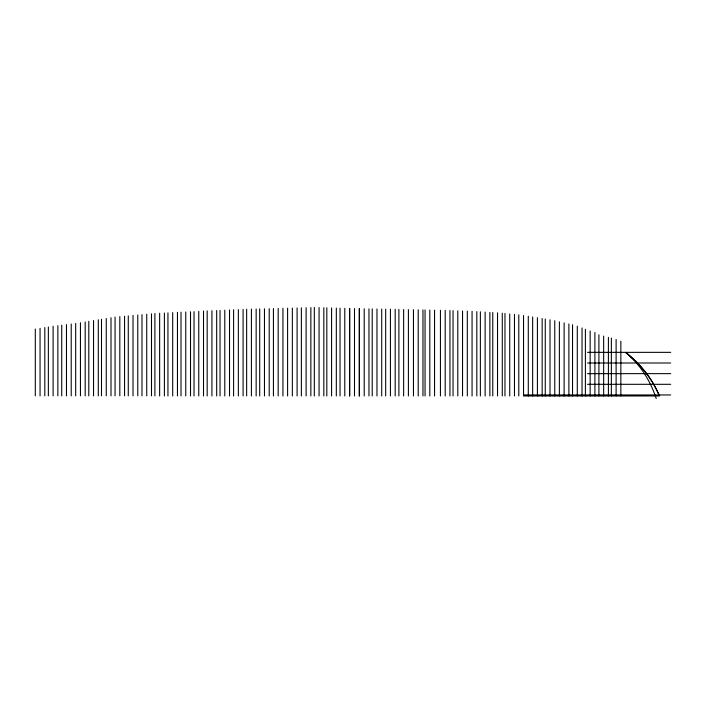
<?xml version="1.0" encoding="UTF-8"?>
<svg xmlns="http://www.w3.org/2000/svg" width="706" height="706" viewBox="0 0 706 706"><rect width="100%" height="100%" fill="white"/><g stroke="black" fill="none" stroke-linecap="round" stroke-linejoin="round"><path stroke-width="1.06" d="M587.56 352.347L670.7 352.347M587.56 362.999L670.7 362.999M587.56 373.65L670.7 373.65M587.56 384.302L670.7 384.302M523.534 394.954L670.7 394.954M626.116 352.762C640.324 364.684 650.5 380.993 656.218 398.563M658.963 394.954L657.604 391.856A36.633 13.679 58.6 0 0 650.314 378.884A107.224 101.055 39.6 0 0 642.195 368.179A114.16 112.916 73.3 0 0 625.595 352.347L636.9 362.407A134.087 133.372 90 0 1 642.963 369.123L644.807 371.356A98.072 97.552 -90 0 1 648.187 375.83L649.732 378.072A135.526 134.802 -90 0 1 651.929 381.425A97.569 97.049 90 0 1 653.959 384.779L659.704 395.969L523.534 395.969L523.534 315.529M616.109 395.969L616.109 339.418M603.656 395.969L603.656 336.074M620.856 341.148L620.856 395.969M611.352 338.103L611.352 395.969M608.404 337.327L608.404 395.969M598.909 334.812L598.909 395.969M594.893 332.473L594.893 395.969M590.145 330.938L590.145 395.969M585.389 329.217L585.389 395.969M582.035 327.955L582.035 395.969M577.287 326.163L577.287 395.969M572.54 324.751L572.54 395.969M568.877 323.957L568.877 395.969M564.129 322.898L564.129 395.969M559.381 321.812L559.381 395.969M554.757 320.665L554.757 395.969M550.009 319.809L550.009 395.969M545.261 319.015L545.261 395.969M542.155 318.503L542.155 395.969M537.407 317.735L537.407 395.969M532.659 316.95L532.659 395.969M528.291 316.217L528.291 395.969M518.786 314.858L518.786 395.969M514.471 314.32L514.471 395.969M509.723 313.932L509.723 395.969M504.966 313.446L504.966 395.969M502.275 313.217L502.275 395.969M497.527 312.793L497.527 395.969M492.77 312.529L492.77 395.969M489.876 312.405L489.876 395.969M485.128 312.096L485.128 395.969M480.371 311.796L480.371 395.969M476.815 311.584L476.815 395.969M472.067 311.32L472.067 395.969M467.319 311.152L467.319 395.969M462.545 310.975L462.545 395.969M457.797 310.799L457.797 395.969M453.04 310.614L453.04 395.969M449.943 310.508L449.943 395.969M445.195 310.393L445.195 395.969M440.438 310.278L440.438 395.969M434.561 310.128L434.561 395.969M429.804 310.022L429.804 395.969M425.056 309.934L425.056 395.969M422.965 309.89L422.965 395.969M418.217 309.793L418.217 395.969M413.469 309.696L413.469 395.969M408.395 309.59L408.395 395.969M403.638 309.484L403.638 395.969M398.89 309.387L398.89 395.969M395.183 309.29L395.183 395.969M390.427 309.175L390.427 395.969M385.679 309.096L385.679 395.969M381.717 309.025L381.717 395.969M376.969 308.954L376.969 395.969M372.221 308.875L372.221 395.969M368.964 308.822L368.964 395.969M364.217 308.743L364.217 395.969M359.46 308.663L359.46 395.969M359.248 308.663L359.248 395.969M354.5 308.575L354.5 395.969M349.744 308.443L349.744 395.969M349.532 308.443L349.532 395.969M344.784 308.293L344.784 395.969M340.027 308.151L340.027 395.969M336.321 308.045L336.321 395.969M331.573 307.895L331.573 395.969M326.816 307.754L326.816 395.969M323.825 307.666L323.825 395.969M319.068 307.525L319.068 395.969M314.32 307.437L314.32 395.969M310.861 307.534L310.861 395.969M306.113 307.666L306.113 395.969M301.365 307.79L301.365 395.969M297.094 307.913L297.094 395.969M292.346 308.045L292.346 395.969M287.598 308.16L287.598 395.969M282.93 308.284L282.93 395.969M278.173 308.416L278.173 395.969M273.425 308.531L273.425 395.987M269.207 308.637L269.207 395.969M264.459 308.769L264.459 395.969M259.711 308.901L259.711 395.969M256.154 308.999L256.154 395.969M251.407 309.096L251.407 395.969M246.65 309.21L246.65 395.969M243.093 309.36L243.093 395.969M238.346 309.563L238.346 395.969M233.598 309.696L233.598 395.987M229.529 309.987L229.529 395.969M224.782 310.208L224.782 395.969M220.034 310.375L220.034 395.969M216.68 310.499L216.68 395.969M211.924 310.675L211.924 395.969M207.176 310.852L207.176 395.969M203.513 311.037L203.513 395.969M198.765 311.364L198.765 395.969M194.018 311.637L194.018 395.969M190.514 311.796L190.514 395.969M185.757 311.973L185.757 395.969M181.01 312.167L181.01 395.969M177.453 312.343L177.453 395.969M172.705 312.59L172.705 395.969M167.949 312.829L167.949 395.969M164.392 313.005L164.392 395.969M159.644 313.226L159.644 395.969M154.896 313.464L154.896 395.845M151.49 313.799L151.49 395.845M146.742 314.223L146.742 395.845M141.985 314.629L141.985 395.845M137.776 314.982L137.776 395.845M133.019 315.405L133.019 395.845M128.271 315.838L128.271 395.845M124.565 316.164L124.565 395.854M119.817 316.588L119.817 395.854M115.06 317.065L115.06 395.854M111.001 317.718L111.001 395.854M106.253 318.494L106.253 395.854M101.496 319.271L101.496 395.854M98.293 319.765L98.293 395.863M93.545 320.515L93.545 395.863M88.797 321.309L88.797 395.863M85.188 321.927L85.188 395.863M80.44 322.721L80.44 395.863M75.692 323.419L75.692 395.872M71.218 323.992L71.218 395.872M66.47 324.601L66.47 395.881M61.722 325.166L61.722 395.881M57.857 325.642L57.857 395.889M53.109 326.207L53.109 395.889M48.361 326.966L48.361 395.898M44.805 327.54L44.805 395.898M40.048 328.29L40.048 395.907M35.3 329.031L35.3 395.916"/></g></svg>
